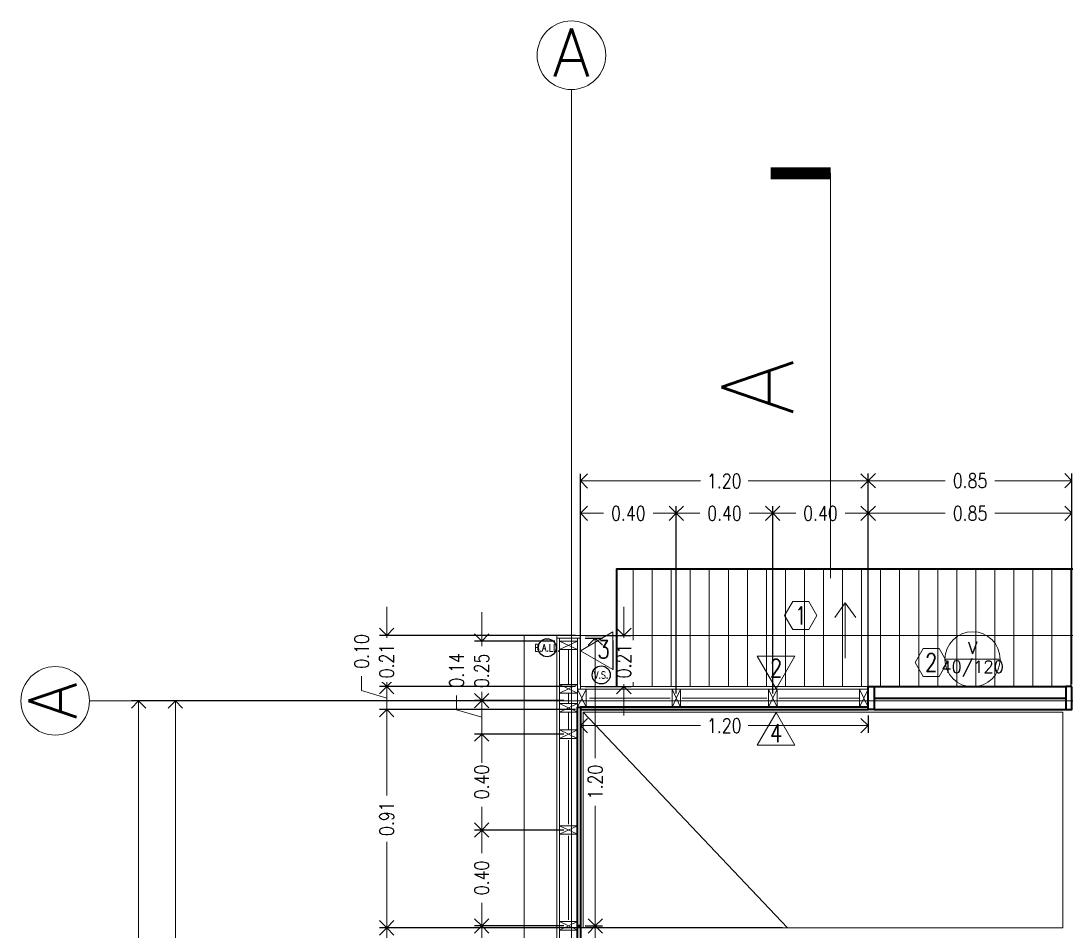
# Model space of a CAD drawing. Header units: inches. Extents: x 10.8 to 60.4, y 12.2 to 79.7.
# Drawn here: x 11.169 to 15.527, y 41.172 to 44.967 of the extents above; entities that cross this region are included whole.
import ezdxf
from ezdxf.enums import TextEntityAlignment as Align

# ---------------------------------------------------------------- set-up
doc = ezdxf.new("R2010")
doc.units = ezdxf.units.IN
doc.header["$MEASUREMENT"] = 0
doc.layers.get('DEFPOINTS').update_dxf_attribs({"color": 210})
for name, color, linetype, lineweight in [('A-ANNO-DIMS', 3, 'Continuous', 18), ('A-ANNO-SYMB', 3, 'Continuous', 18), ('A-ANNO-TEXT', 3, 'Continuous', 18), ('A-DETL-MBND', 3, 'Continuous', 18), ('A-DOOR-SYMB', 3, 'Continuous', 18), ('A-ELEV-IDEN', 3, 'Continuous', 18), ('A-ELEV-MBE1', 7, 'Continuous', 35), ('A-ELEV-MBE2', 4, 'Continuous', 25), ('A-FLOR-PATT', 8, 'Continuous', 18), ('A-FURN', 8, 'Continuous', 18), ('A-SECT-MCUT', 7, 'Continuous', 35), ('A-WALL-PATT', 8, 'Continuous', 18), ('A-WALL-STUD', 3, 'Continuous', 18)]:
    doc.layers.add(name, color=color, linetype=linetype, lineweight=lineweight)
doc.styles.add('E-ROMANS', font='romans.shx', dxfattribs={"width": 0.8})
doc.dimstyles.new('E-0050_ARW_12', dxfattribs={"dimscale": 0.001, "dimtxt": 60, "dimasz": 60, "dimexe": 30, "dimexo": 20, "dimgap": 30, "dimtad": 0, "dimzin": 0, "dimdsep": 46, "dimtxsty": 'E-ROMANS', "dimblk": 'OPEN90', "dimcen": 30, "dimclrd": 256, "dimclre": 256, "dimclrt": 256, "dimadec": 0, "dimazin": 0, "dimtfac": 1, "dimtmove": 1, "dimatfit": 3, "dimldrblk": 'OPEN90', "dimfxl": 1, "dimtfill": 1, "dimtolj": 1, "dimtzin": 0, "dimlwd": -1, "dimarcsym": 0})

# ---------------------------------------------------------------- blocks, each defined once
blk = doc.blocks.new('_Open90')
at = {"color": 0, "linetype": 'ByBlock', "lineweight": -2}
for p, q in [((0, 0), (-1, 0)), ((-0.5, 0.5), (0, 0)), ((0, 0), (-0.5, -0.5))]:
    blk.add_line(p, q, dxfattribs=at)
blk = doc.blocks.new('*D737')
at = {"layer": 'A-ANNO-DIMS', "lineweight": -2, "transparency": 16777216}
for p, q in [((13.5219, 41.1934), (13.5937, 41.1934)), ((13.5219, 39.9934), (13.5937, 39.9934))]:
    blk.add_line(p, q, dxfattribs=at)
at = {"layer": 'A-ANNO-DIMS', "transparency": 16777216}
for p, q in [((13.5637, 41.1334), (13.5637, 40.6931)), ((13.5637, 40.0534), (13.5637, 40.4937))]:
    blk.add_line(p, q, dxfattribs=at)
at = {"layer": 'DEFPOINTS', "color": 0, "transparency": 16777216}
for p in [(13.5019, 41.1934), (13.5637, 41.1934), (13.5019, 39.9934)]:
    blk.add_point(p, dxfattribs=at)
at = {"layer": 'A-ANNO-DIMS', "transparency": 16777216, "xscale": 0.06, "yscale": 0.06, "zscale": 0.06}
for p, rotation in [((13.5637, 41.1934), 90), ((13.5637, 39.9934), 270)]:
    blk.add_blockref('_Open90', p, dxfattribs=dict(at, rotation=rotation))
at = {"layer": 'A-ANNO-DIMS', "transparency": 16777216, "insert": (13.5637, 40.5934), "char_height": 0.06, "attachment_point": 5, "rotation": 90, "style": 'E-ROMANS', "bg_fill": 3, "box_fill_scale": 1.25, "bg_fill_color": 256, "bg_fill_true_color": 13158600, "bg_fill_transparency": 0}
blk.add_mtext('\\A1;1.20', dxfattribs=at)
blk = doc.blocks.new('*D738')
at = {"layer": 'A-ANNO-DIMS', "transparency": 16777216}
for p, q in [((13.6829, 42.4644), (13.6829, 42.5244)), ((13.6829, 42.4044), (13.6829, 42.3942)), ((13.6829, 42.1914), (13.6829, 42.2016)), ((13.6829, 42.1314), (13.6829, 42.0714))]:
    blk.add_line(p, q, dxfattribs=at)
at = {"layer": 'A-ANNO-DIMS', "lineweight": -2, "transparency": 16777216}
for p, q in [((13.5219, 42.4044), (13.7129, 42.4044)), ((13.5219, 42.1914), (13.7129, 42.1914))]:
    blk.add_line(p, q, dxfattribs=at)
at = {"layer": 'DEFPOINTS', "color": 0, "transparency": 16777216}
for p in [(13.5019, 42.4044), (13.5019, 42.1914)]:
    blk.add_point(p, dxfattribs=at)
at = {"layer": 'A-ANNO-DIMS', "transparency": 16777216, "xscale": 0.06, "yscale": 0.06, "zscale": 0.06}
for p, rotation in [((13.6829, 42.4044), 270), ((13.6829, 42.1914), 90)]:
    blk.add_blockref('_Open90', p, dxfattribs=dict(at, rotation=rotation))
at = {"layer": 'A-ANNO-DIMS', "transparency": 16777216, "insert": (13.6829, 42.2979), "char_height": 0.06, "attachment_point": 5, "rotation": 90, "style": 'E-ROMANS', "bg_fill": 3, "box_fill_scale": 1.25, "bg_fill_color": 256, "bg_fill_true_color": 13158600, "bg_fill_transparency": 0}
blk.add_mtext('\\A1;0.21', dxfattribs=at)
at = {"layer": 'DEFPOINTS', "color": 0, "transparency": 16777216}
blk.add_point((13.6829, 42.4044), dxfattribs=at)
blk = doc.blocks.new('*D754')
at = {"layer": 'A-ANNO-DIMS', "lineweight": -2, "transparency": 16777216}
for p, q in [((13.4324, 41.1934), (13.0602, 41.1934)), ((13.4324, 40.7934), (13.0602, 40.7934))]:
    blk.add_line(p, q, dxfattribs=at)
at = {"layer": 'A-ANNO-DIMS', "transparency": 16777216}
for p, q in [((13.0902, 41.1334), (13.0902, 41.0966)), ((13.0902, 40.8534), (13.0902, 40.8903))]:
    blk.add_line(p, q, dxfattribs=at)
at = {"layer": 'DEFPOINTS', "color": 0, "transparency": 16777216}
for p in [(13.0902, 41.1934), (13.4524, 41.1934), (13.4524, 40.7934)]:
    blk.add_point(p, dxfattribs=at)
at = {"layer": 'A-ANNO-DIMS', "transparency": 16777216, "xscale": 0.06, "yscale": 0.06, "zscale": 0.06}
for p, rotation in [((13.0902, 41.1934), 90), ((13.0902, 40.7934), 270)]:
    blk.add_blockref('_Open90', p, dxfattribs=dict(at, rotation=rotation))
at = {"layer": 'A-ANNO-DIMS', "transparency": 16777216, "insert": (13.0902, 40.9934), "char_height": 0.06, "attachment_point": 5, "rotation": 90, "style": 'E-ROMANS', "bg_fill": 3, "box_fill_scale": 1.25, "bg_fill_color": 256, "bg_fill_true_color": 13158600, "bg_fill_transparency": 0}
blk.add_mtext('\\A1;0.40', dxfattribs=at)
blk = doc.blocks.new('*D755')
at = {"layer": 'A-ANNO-DIMS', "lineweight": -2, "transparency": 16777216}
for p, q in [((13.4324, 41.5934), (13.0602, 41.5934)), ((13.4324, 41.1934), (13.0602, 41.1934))]:
    blk.add_line(p, q, dxfattribs=at)
at = {"layer": 'A-ANNO-DIMS', "transparency": 16777216}
for p, q in [((13.0902, 41.5334), (13.0902, 41.4966)), ((13.0902, 41.2534), (13.0902, 41.2903))]:
    blk.add_line(p, q, dxfattribs=at)
at = {"layer": 'DEFPOINTS', "color": 0, "transparency": 16777216}
for p in [(13.0902, 41.5934), (13.4524, 41.5934), (13.4524, 41.1934)]:
    blk.add_point(p, dxfattribs=at)
at = {"layer": 'A-ANNO-DIMS', "transparency": 16777216, "xscale": 0.06, "yscale": 0.06, "zscale": 0.06}
for p, rotation in [((13.0902, 41.5934), 90), ((13.0902, 41.1934), 270)]:
    blk.add_blockref('_Open90', p, dxfattribs=dict(at, rotation=rotation))
at = {"layer": 'A-ANNO-DIMS', "transparency": 16777216, "insert": (13.0902, 41.3934), "char_height": 0.06, "attachment_point": 5, "rotation": 90, "style": 'E-ROMANS', "bg_fill": 3, "box_fill_scale": 1.25, "bg_fill_color": 256, "bg_fill_true_color": 13158600, "bg_fill_transparency": 0}
blk.add_mtext('\\A1;0.40', dxfattribs=at)
blk = doc.blocks.new('*D756')
at = {"layer": 'A-ANNO-DIMS', "lineweight": -2, "transparency": 16777216}
for p, q in [((13.4324, 41.9934), (13.0602, 41.9934)), ((13.4324, 41.5934), (13.0602, 41.5934))]:
    blk.add_line(p, q, dxfattribs=at)
at = {"layer": 'A-ANNO-DIMS', "transparency": 16777216}
for p, q in [((13.0902, 41.9334), (13.0902, 41.8966)), ((13.0902, 41.6534), (13.0902, 41.6903))]:
    blk.add_line(p, q, dxfattribs=at)
at = {"layer": 'DEFPOINTS', "color": 0, "transparency": 16777216}
for p in [(13.0902, 41.9934), (13.4524, 41.9934), (13.4524, 41.5934)]:
    blk.add_point(p, dxfattribs=at)
at = {"layer": 'A-ANNO-DIMS', "transparency": 16777216, "xscale": 0.06, "yscale": 0.06, "zscale": 0.06}
for p, rotation in [((13.0902, 41.9934), 90), ((13.0902, 41.5934), 270)]:
    blk.add_blockref('_Open90', p, dxfattribs=dict(at, rotation=rotation))
at = {"layer": 'A-ANNO-DIMS', "transparency": 16777216, "insert": (13.0902, 41.7934), "char_height": 0.06, "attachment_point": 5, "rotation": 90, "style": 'E-ROMANS', "bg_fill": 3, "box_fill_scale": 1.25, "bg_fill_color": 256, "bg_fill_true_color": 13158600, "bg_fill_transparency": 0}
blk.add_mtext('\\A1;0.40', dxfattribs=at)
blk = doc.blocks.new('*D757')
at = {"layer": 'A-ANNO-DIMS', "transparency": 16777216}
for p, q in [((13.0902, 42.1929), (13.0902, 42.2529)), ((12.9852, 42.0947), (12.9852, 42.1547)), ((13.0902, 41.9934), (13.0902, 42.1329)), ((13.0902, 41.9934), (13.0902, 42.1329)), ((13.0902, 42.0632), (12.9852, 42.0947)), ((13.0902, 41.9334), (13.0902, 41.8734))]:
    blk.add_line(p, q, dxfattribs=at)
at = {"layer": 'A-ANNO-DIMS', "lineweight": -2, "transparency": 16777216}
for p, q in [((13.4324, 42.1329), (13.0602, 42.1329)), ((13.4324, 41.9934), (13.0602, 41.9934))]:
    blk.add_line(p, q, dxfattribs=at)
at = {"layer": 'DEFPOINTS', "color": 0, "transparency": 16777216}
for p in [(13.0902, 42.1329), (13.4524, 42.1329), (13.4524, 41.9934)]:
    blk.add_point(p, dxfattribs=at)
at = {"layer": 'A-ANNO-DIMS', "transparency": 16777216, "xscale": 0.06, "yscale": 0.06, "zscale": 0.06}
for p, rotation in [((13.0902, 42.1329), 270), ((13.0902, 41.9934), 90)]:
    blk.add_blockref('_Open90', p, dxfattribs=dict(at, rotation=rotation))
at = {"layer": 'A-ANNO-DIMS', "transparency": 16777216, "insert": (12.9852, 42.2589), "char_height": 0.06, "attachment_point": 5, "rotation": 90, "style": 'E-ROMANS', "bg_fill": 3, "box_fill_scale": 1.25, "bg_fill_color": 256, "bg_fill_true_color": 13158600, "bg_fill_transparency": 0}
blk.add_mtext('\\A1;0.14', dxfattribs=at)
blk = doc.blocks.new('*D758')
at = {"layer": 'A-ANNO-DIMS', "transparency": 16777216}
for p, q in [((13.0902, 42.4414), (13.0902, 42.5014)), ((13.0902, 42.3814), (13.0902, 42.3603)), ((13.0902, 42.1329), (13.0902, 42.154)), ((13.0902, 42.0729), (13.0902, 42.0129))]:
    blk.add_line(p, q, dxfattribs=at)
at = {"layer": 'A-ANNO-DIMS', "lineweight": -2, "transparency": 16777216}
for p, q in [((13.3949, 42.3814), (13.0602, 42.3814)), ((13.4324, 42.1329), (13.0602, 42.1329))]:
    blk.add_line(p, q, dxfattribs=at)
at = {"layer": 'DEFPOINTS', "color": 0, "transparency": 16777216}
for p in [(13.0902, 42.3814), (13.4149, 42.3814), (13.4524, 42.1329)]:
    blk.add_point(p, dxfattribs=at)
at = {"layer": 'A-ANNO-DIMS', "transparency": 16777216, "xscale": 0.06, "yscale": 0.06, "zscale": 0.06}
for p, rotation in [((13.0902, 42.3814), 270), ((13.0902, 42.1329), 90)]:
    blk.add_blockref('_Open90', p, dxfattribs=dict(at, rotation=rotation))
at = {"layer": 'A-ANNO-DIMS', "transparency": 16777216, "insert": (13.0902, 42.2571), "char_height": 0.06, "attachment_point": 5, "rotation": 90, "style": 'E-ROMANS', "bg_fill": 3, "box_fill_scale": 1.25, "bg_fill_color": 256, "bg_fill_true_color": 13158600, "bg_fill_transparency": 0}
blk.add_mtext('\\A1;0.25', dxfattribs=at)
blk = doc.blocks.new('*D759')
at = {"layer": 'A-ANNO-DIMS', "lineweight": -2, "transparency": 16777216}
for p, q in [((13.5019, 42.2004), (13.5019, 43.0788)), ((14.7019, 42.1904), (14.7019, 43.0788))]:
    blk.add_line(p, q, dxfattribs=at)
at = {"layer": 'A-ANNO-DIMS', "transparency": 16777216}
for p, q in [((13.5619, 43.0488), (14.0022, 43.0488)), ((14.6419, 43.0488), (14.2016, 43.0488))]:
    blk.add_line(p, q, dxfattribs=at)
at = {"layer": 'DEFPOINTS', "color": 0, "transparency": 16777216}
for p in [(14.7019, 43.0488), (13.5019, 42.1804), (14.7019, 42.1704)]:
    blk.add_point(p, dxfattribs=at)
at = {"layer": 'A-ANNO-DIMS', "transparency": 16777216, "xscale": 0.06, "yscale": 0.06, "zscale": 0.06, "rotation": 180}
blk.add_blockref('_Open90', (13.5019, 43.0488), dxfattribs=at)
at = {"layer": 'A-ANNO-DIMS', "transparency": 16777216, "xscale": 0.06, "yscale": 0.06, "zscale": 0.06}
blk.add_blockref('_Open90', (14.7019, 43.0488), dxfattribs=at)
at = {"layer": 'A-ANNO-DIMS', "transparency": 16777216, "insert": (14.1019, 43.0488), "char_height": 0.06, "attachment_point": 5, "style": 'E-ROMANS', "bg_fill": 3, "box_fill_scale": 1.25, "bg_fill_color": 256, "bg_fill_true_color": 13158600, "bg_fill_transparency": 0}
blk.add_mtext('\\A1;1.20', dxfattribs=at)
blk = doc.blocks.new('*D770')
at = {"layer": 'A-ANNO-DIMS', "lineweight": -2, "transparency": 16777216}
for p, q in [((13.5018, 42.0713), (13.5018, 41.9986)), ((14.7018, 42.0713), (14.7018, 41.9986))]:
    blk.add_line(p, q, dxfattribs=at)
at = {"layer": 'A-ANNO-DIMS', "transparency": 16777216}
for p, q in [((13.5618, 42.0286), (14.0021, 42.0286)), ((14.6418, 42.0286), (14.2015, 42.0286))]:
    blk.add_line(p, q, dxfattribs=at)
at = {"layer": 'DEFPOINTS', "color": 0, "transparency": 16777216}
for p in [(13.5018, 42.0913), (14.7018, 42.0913), (14.7018, 42.0286)]:
    blk.add_point(p, dxfattribs=at)
at = {"layer": 'A-ANNO-DIMS', "transparency": 16777216, "xscale": 0.06, "yscale": 0.06, "zscale": 0.06, "rotation": 180}
blk.add_blockref('_Open90', (13.5018, 42.0286), dxfattribs=at)
at = {"layer": 'A-ANNO-DIMS', "transparency": 16777216, "xscale": 0.06, "yscale": 0.06, "zscale": 0.06}
blk.add_blockref('_Open90', (14.7018, 42.0286), dxfattribs=at)
at = {"layer": 'A-ANNO-DIMS', "transparency": 16777216, "insert": (14.1018, 42.0286), "char_height": 0.06, "attachment_point": 5, "style": 'E-ROMANS', "bg_fill": 3, "box_fill_scale": 1.25, "bg_fill_color": 256, "bg_fill_true_color": 13158600, "bg_fill_transparency": 0}
blk.add_mtext('\\A1;1.20', dxfattribs=at)
blk = doc.blocks.new('*D773')
at = {"layer": 'A-ANNO-DIMS', "lineweight": -2, "transparency": 16777216}
for p, q in [((14.7019, 42.2014), (14.7019, 43.0798)), ((15.5519, 42.2014), (15.5519, 43.0798))]:
    blk.add_line(p, q, dxfattribs=at)
at = {"layer": 'A-ANNO-DIMS', "transparency": 16777216}
for p, q in [((14.7619, 43.0498), (15.0237, 43.0498)), ((15.4919, 43.0498), (15.23, 43.0498))]:
    blk.add_line(p, q, dxfattribs=at)
at = {"layer": 'DEFPOINTS', "color": 0, "transparency": 16777216}
for p in [(15.5519, 43.0498), (14.7019, 42.1814), (15.5519, 42.1814)]:
    blk.add_point(p, dxfattribs=at)
at = {"layer": 'A-ANNO-DIMS', "transparency": 16777216, "xscale": 0.06, "yscale": 0.06, "zscale": 0.06, "rotation": 180}
blk.add_blockref('_Open90', (14.7019, 43.0498), dxfattribs=at)
at = {"layer": 'A-ANNO-DIMS', "transparency": 16777216, "xscale": 0.06, "yscale": 0.06, "zscale": 0.06}
blk.add_blockref('_Open90', (15.5519, 43.0498), dxfattribs=at)
at = {"layer": 'A-ANNO-DIMS', "transparency": 16777216, "insert": (15.1269, 43.0498), "char_height": 0.06, "attachment_point": 5, "style": 'E-ROMANS', "bg_fill": 3, "box_fill_scale": 1.25, "bg_fill_color": 256, "bg_fill_true_color": 13158600, "bg_fill_transparency": 0}
blk.add_mtext('\\A1;0.85', dxfattribs=at)
blk = doc.blocks.new('*D774')
at = {"layer": 'A-ANNO-DIMS', "lineweight": -2, "transparency": 16777216}
for p, q in [((13.5019, 42.2004), (13.5019, 42.9442)), ((13.9019, 42.1629), (13.9019, 42.9442))]:
    blk.add_line(p, q, dxfattribs=at)
at = {"layer": 'A-ANNO-DIMS', "transparency": 16777216}
for p, q in [((13.5619, 42.9142), (13.5987, 42.9142)), ((13.8419, 42.9142), (13.805, 42.9142))]:
    blk.add_line(p, q, dxfattribs=at)
at = {"layer": 'DEFPOINTS', "color": 0, "transparency": 16777216}
for p in [(13.9019, 42.9142), (13.5019, 42.1804), (13.9019, 42.1429)]:
    blk.add_point(p, dxfattribs=at)
at = {"layer": 'A-ANNO-DIMS', "transparency": 16777216, "xscale": 0.06, "yscale": 0.06, "zscale": 0.06, "rotation": 180}
blk.add_blockref('_Open90', (13.5019, 42.9142), dxfattribs=at)
at = {"layer": 'A-ANNO-DIMS', "transparency": 16777216, "xscale": 0.06, "yscale": 0.06, "zscale": 0.06}
blk.add_blockref('_Open90', (13.9019, 42.9142), dxfattribs=at)
at = {"layer": 'A-ANNO-DIMS', "transparency": 16777216, "insert": (13.7019, 42.9142), "char_height": 0.06, "attachment_point": 5, "style": 'E-ROMANS', "bg_fill": 3, "box_fill_scale": 1.25, "bg_fill_color": 256, "bg_fill_true_color": 13158600, "bg_fill_transparency": 0}
blk.add_mtext('\\A1;0.40', dxfattribs=at)
blk = doc.blocks.new('*D775')
at = {"layer": 'A-ANNO-DIMS', "lineweight": -2, "transparency": 16777216}
for p, q in [((13.9019, 42.1629), (13.9019, 42.9442)), ((14.3039, 42.1629), (14.3039, 42.9442))]:
    blk.add_line(p, q, dxfattribs=at)
at = {"layer": 'A-ANNO-DIMS', "transparency": 16777216}
for p, q in [((13.9619, 42.9142), (13.9997, 42.9142)), ((14.2439, 42.9142), (14.206, 42.9142))]:
    blk.add_line(p, q, dxfattribs=at)
at = {"layer": 'DEFPOINTS', "color": 0, "transparency": 16777216}
for p in [(14.3039, 42.9142), (13.9019, 42.1429), (14.3039, 42.1429)]:
    blk.add_point(p, dxfattribs=at)
at = {"layer": 'A-ANNO-DIMS', "transparency": 16777216, "xscale": 0.06, "yscale": 0.06, "zscale": 0.06, "rotation": 180}
blk.add_blockref('_Open90', (13.9019, 42.9142), dxfattribs=at)
at = {"layer": 'A-ANNO-DIMS', "transparency": 16777216, "xscale": 0.06, "yscale": 0.06, "zscale": 0.06}
blk.add_blockref('_Open90', (14.3039, 42.9142), dxfattribs=at)
at = {"layer": 'A-ANNO-DIMS', "transparency": 16777216, "insert": (14.1029, 42.9142), "char_height": 0.06, "attachment_point": 5, "style": 'E-ROMANS', "bg_fill": 3, "box_fill_scale": 1.25, "bg_fill_color": 256, "bg_fill_true_color": 13158600, "bg_fill_transparency": 0}
blk.add_mtext('\\A1;0.40', dxfattribs=at)
blk = doc.blocks.new('*D776')
at = {"layer": 'A-ANNO-DIMS', "lineweight": -2, "transparency": 16777216}
for p, q in [((14.3039, 42.1629), (14.3039, 42.9442)), ((14.7019, 42.2004), (14.7019, 42.9442))]:
    blk.add_line(p, q, dxfattribs=at)
at = {"layer": 'A-ANNO-DIMS', "transparency": 16777216}
for p, q in [((14.3639, 42.9142), (14.3997, 42.9142)), ((14.6419, 42.9142), (14.606, 42.9142))]:
    blk.add_line(p, q, dxfattribs=at)
at = {"layer": 'DEFPOINTS', "color": 0, "transparency": 16777216}
for p in [(14.7019, 42.9142), (14.7019, 42.1804), (14.3039, 42.1429)]:
    blk.add_point(p, dxfattribs=at)
at = {"layer": 'A-ANNO-DIMS', "transparency": 16777216, "xscale": 0.06, "yscale": 0.06, "zscale": 0.06, "rotation": 180}
blk.add_blockref('_Open90', (14.3039, 42.9142), dxfattribs=at)
at = {"layer": 'A-ANNO-DIMS', "transparency": 16777216, "xscale": 0.06, "yscale": 0.06, "zscale": 0.06}
blk.add_blockref('_Open90', (14.7019, 42.9142), dxfattribs=at)
at = {"layer": 'A-ANNO-DIMS', "transparency": 16777216, "insert": (14.5029, 42.9142), "char_height": 0.06, "attachment_point": 5, "style": 'E-ROMANS', "bg_fill": 3, "box_fill_scale": 1.25, "bg_fill_color": 256, "bg_fill_true_color": 13158600, "bg_fill_transparency": 0}
blk.add_mtext('\\A1;0.40', dxfattribs=at)
blk = doc.blocks.new('*D777')
at = {"layer": 'A-ANNO-DIMS', "lineweight": -2, "transparency": 16777216}
for p, q in [((14.7019, 42.2004), (14.7019, 42.9442)), ((15.5519, 42.2004), (15.5519, 42.9442))]:
    blk.add_line(p, q, dxfattribs=at)
at = {"layer": 'A-ANNO-DIMS', "transparency": 16777216}
for p, q in [((14.7619, 42.9142), (15.0237, 42.9142)), ((15.4919, 42.9142), (15.23, 42.9142))]:
    blk.add_line(p, q, dxfattribs=at)
at = {"layer": 'DEFPOINTS', "color": 0, "transparency": 16777216}
for p in [(15.5519, 42.9142), (14.7019, 42.1804), (15.5519, 42.1804)]:
    blk.add_point(p, dxfattribs=at)
at = {"layer": 'A-ANNO-DIMS', "transparency": 16777216, "xscale": 0.06, "yscale": 0.06, "zscale": 0.06, "rotation": 180}
blk.add_blockref('_Open90', (14.7019, 42.9142), dxfattribs=at)
at = {"layer": 'A-ANNO-DIMS', "transparency": 16777216, "xscale": 0.06, "yscale": 0.06, "zscale": 0.06}
blk.add_blockref('_Open90', (15.5519, 42.9142), dxfattribs=at)
at = {"layer": 'A-ANNO-DIMS', "transparency": 16777216, "insert": (15.1269, 42.9142), "char_height": 0.06, "attachment_point": 5, "style": 'E-ROMANS', "bg_fill": 3, "box_fill_scale": 1.25, "bg_fill_color": 256, "bg_fill_true_color": 13158600, "bg_fill_transparency": 0}
blk.add_mtext('\\A1;0.85', dxfattribs=at)
blk = doc.blocks.new('*D790')
at = {"layer": 'A-ANNO-DIMS', "lineweight": -2, "transparency": 16777216}
for p, q in [((14.3449, 41.1854), (12.6641, 41.1854)), ((14.3939, 40.7354), (12.6641, 40.7354))]:
    blk.add_line(p, q, dxfattribs=at)
at = {"layer": 'A-ANNO-DIMS', "transparency": 16777216}
for p, q in [((12.6941, 41.1254), (12.6941, 41.0635)), ((12.6941, 40.7954), (12.6941, 40.8573))]:
    blk.add_line(p, q, dxfattribs=at)
at = {"layer": 'DEFPOINTS', "color": 0, "transparency": 16777216}
for p in [(12.6941, 41.1854), (14.3649, 41.1854), (14.4139, 40.7354)]:
    blk.add_point(p, dxfattribs=at)
at = {"layer": 'A-ANNO-DIMS', "transparency": 16777216, "xscale": 0.06, "yscale": 0.06, "zscale": 0.06}
for p, rotation in [((12.6941, 41.1854), 90), ((12.6941, 40.7354), 270)]:
    blk.add_blockref('_Open90', p, dxfattribs=dict(at, rotation=rotation))
at = {"layer": 'A-ANNO-DIMS', "transparency": 16777216, "insert": (12.6941, 40.9604), "char_height": 0.06, "attachment_point": 5, "rotation": 90, "style": 'E-ROMANS', "bg_fill": 3, "box_fill_scale": 1.25, "bg_fill_color": 256, "bg_fill_true_color": 13158600, "bg_fill_transparency": 0}
blk.add_mtext('\\A1;0.45', dxfattribs=at)
blk = doc.blocks.new('*D791')
at = {"layer": 'A-ANNO-DIMS', "lineweight": -2, "transparency": 16777216}
for p, q in [((13.4819, 42.0954), (12.6641, 42.0954)), ((14.3449, 41.1854), (12.6641, 41.1854))]:
    blk.add_line(p, q, dxfattribs=at)
at = {"layer": 'A-ANNO-DIMS', "transparency": 16777216}
for p, q in [((12.6941, 42.0354), (12.6941, 41.7367)), ((12.6941, 41.2454), (12.6941, 41.5441))]:
    blk.add_line(p, q, dxfattribs=at)
at = {"layer": 'DEFPOINTS', "color": 0, "transparency": 16777216}
for p in [(12.6941, 42.0954), (13.5019, 42.0954), (14.3649, 41.1854)]:
    blk.add_point(p, dxfattribs=at)
at = {"layer": 'A-ANNO-DIMS', "transparency": 16777216, "xscale": 0.06, "yscale": 0.06, "zscale": 0.06}
for p, rotation in [((12.6941, 42.0954), 90), ((12.6941, 41.1854), 270)]:
    blk.add_blockref('_Open90', p, dxfattribs=dict(at, rotation=rotation))
at = {"layer": 'A-ANNO-DIMS', "transparency": 16777216, "insert": (12.6941, 41.6404), "char_height": 0.06, "attachment_point": 5, "rotation": 90, "style": 'E-ROMANS', "bg_fill": 3, "box_fill_scale": 1.25, "bg_fill_color": 256, "bg_fill_true_color": 13158600, "bg_fill_transparency": 0}
blk.add_mtext('\\A1;0.91', dxfattribs=at)
blk = doc.blocks.new('*D792')
at = {"layer": 'A-ANNO-DIMS', "transparency": 16777216}
for p, q in [((12.6941, 42.2514), (12.6941, 42.3114)), ((12.5891, 42.1749), (12.5891, 42.2349)), ((12.6941, 42.1434), (12.5891, 42.1749)), ((12.6941, 42.0954), (12.6941, 42.1914)), ((12.6941, 42.0954), (12.6941, 42.1914)), ((12.6941, 42.0354), (12.6941, 41.9754))]:
    blk.add_line(p, q, dxfattribs=at)
at = {"layer": 'A-ANNO-DIMS', "lineweight": -2, "transparency": 16777216}
for p, q in [((13.4819, 42.1914), (12.6641, 42.1914)), ((13.4819, 42.0954), (12.6641, 42.0954))]:
    blk.add_line(p, q, dxfattribs=at)
at = {"layer": 'DEFPOINTS', "color": 0, "transparency": 16777216}
for p in [(12.6941, 42.1914), (13.5019, 42.1914), (13.5019, 42.0954)]:
    blk.add_point(p, dxfattribs=at)
at = {"layer": 'A-ANNO-DIMS', "transparency": 16777216, "xscale": 0.06, "yscale": 0.06, "zscale": 0.06}
for p, rotation in [((12.6941, 42.1914), 270), ((12.6941, 42.0954), 90)]:
    blk.add_blockref('_Open90', p, dxfattribs=dict(at, rotation=rotation))
at = {"layer": 'A-ANNO-DIMS', "transparency": 16777216, "insert": (12.5891, 42.338), "char_height": 0.06, "attachment_point": 5, "rotation": 90, "style": 'E-ROMANS', "bg_fill": 3, "box_fill_scale": 1.25, "bg_fill_color": 256, "bg_fill_true_color": 13158600, "bg_fill_transparency": 0}
blk.add_mtext('\\A1;0.10', dxfattribs=at)
blk = doc.blocks.new('*D793')
at = {"layer": 'A-ANNO-DIMS', "transparency": 16777216}
for p, q in [((12.6941, 42.4644), (12.6941, 42.5244)), ((12.6941, 42.4044), (12.6941, 42.3942)), ((12.6941, 42.1914), (12.6941, 42.2016)), ((12.6941, 42.1314), (12.6941, 42.0714))]:
    blk.add_line(p, q, dxfattribs=at)
at = {"layer": 'A-ANNO-DIMS', "lineweight": -2, "transparency": 16777216}
for p, q in [((13.4819, 42.4044), (12.6641, 42.4044)), ((13.4819, 42.1914), (12.6641, 42.1914))]:
    blk.add_line(p, q, dxfattribs=at)
at = {"layer": 'DEFPOINTS', "color": 0, "transparency": 16777216}
for p in [(13.5019, 42.4044), (13.5019, 42.1914)]:
    blk.add_point(p, dxfattribs=at)
at = {"layer": 'A-ANNO-DIMS', "transparency": 16777216, "xscale": 0.06, "yscale": 0.06, "zscale": 0.06}
for p, rotation in [((12.6941, 42.4044), 270), ((12.6941, 42.1914), 90)]:
    blk.add_blockref('_Open90', p, dxfattribs=dict(at, rotation=rotation))
at = {"layer": 'A-ANNO-DIMS', "transparency": 16777216, "insert": (12.6941, 42.2979), "char_height": 0.06, "attachment_point": 5, "rotation": 90, "style": 'E-ROMANS', "bg_fill": 3, "box_fill_scale": 1.25, "bg_fill_color": 256, "bg_fill_true_color": 13158600, "bg_fill_transparency": 0}
blk.add_mtext('\\A1;0.21', dxfattribs=at)
at = {"layer": 'DEFPOINTS', "color": 0, "transparency": 16777216}
blk.add_point((12.6941, 42.4044), dxfattribs=at)
blk = doc.blocks.new('*D1064')
at = {"layer": 'A-ANNO-DIMS', "lineweight": -2, "transparency": 16777216}
for p, q in [((13.3959, 42.1319), (11.783, 42.1319)), ((13.3959, 39.1329), (11.783, 39.1329))]:
    blk.add_line(p, q, dxfattribs=at)
at = {"layer": 'A-ANNO-DIMS', "transparency": 16777216}
for p, q in [((11.813, 42.0719), (11.813, 40.7355)), ((11.813, 39.1929), (11.813, 40.5293))]:
    blk.add_line(p, q, dxfattribs=at)
at = {"layer": 'DEFPOINTS', "color": 0, "transparency": 16777216}
for p in [(11.813, 42.1319), (13.4159, 42.1319), (13.4159, 39.1329)]:
    blk.add_point(p, dxfattribs=at)
at = {"layer": 'A-ANNO-DIMS', "transparency": 16777216, "xscale": 0.06, "yscale": 0.06, "zscale": 0.06}
for p, rotation in [((11.813, 42.1319), 90), ((11.813, 39.1329), 270)]:
    blk.add_blockref('_Open90', p, dxfattribs=dict(at, rotation=rotation))
at = {"layer": 'A-ANNO-DIMS', "transparency": 16777216, "insert": (11.813, 40.6324), "char_height": 0.06, "attachment_point": 5, "rotation": 90, "style": 'E-ROMANS', "bg_fill": 3, "box_fill_scale": 1.25, "bg_fill_color": 256, "bg_fill_true_color": 13158600, "bg_fill_transparency": 0}
blk.add_mtext('\\A1;3.00', dxfattribs=at)
blk = doc.blocks.new('*D884')
at = {"layer": 'A-ANNO-DIMS', "lineweight": -2, "transparency": 16777216}
for p, q in [((13.3959, 42.1319), (11.6296, 42.1319)), ((13.3959, 35.2299), (11.6296, 35.2299))]:
    blk.add_line(p, q, dxfattribs=at)
at = {"layer": 'A-ANNO-DIMS', "transparency": 16777216}
for p, q in [((11.6596, 42.0719), (11.6596, 38.7829)), ((11.6596, 35.2899), (11.6596, 38.5789))]:
    blk.add_line(p, q, dxfattribs=at)
at = {"layer": 'DEFPOINTS', "color": 0, "transparency": 16777216}
for p in [(13.4159, 42.1319), (11.6596, 35.2299), (13.4159, 35.2299)]:
    blk.add_point(p, dxfattribs=at)
at = {"layer": 'A-ANNO-DIMS', "transparency": 16777216, "xscale": 0.06, "yscale": 0.06, "zscale": 0.06}
for p, rotation in [((11.6596, 42.1319), 90), ((11.6596, 35.2299), 270)]:
    blk.add_blockref('_Open90', p, dxfattribs=dict(at, rotation=rotation))
at = {"layer": 'A-ANNO-DIMS', "transparency": 16777216, "insert": (11.6596, 38.6809), "char_height": 0.06, "attachment_point": 5, "rotation": 90, "style": 'E-ROMANS', "bg_fill": 3, "box_fill_scale": 1.25, "bg_fill_color": 256, "bg_fill_true_color": 13158600, "bg_fill_transparency": 0}
blk.add_mtext('\\A1;6.90', dxfattribs=at)
blk = doc.blocks.new('*D1080')
at = {"layer": 'A-ANNO-DIMS', "lineweight": -2, "transparency": 16777216}
for p, q in [((13.5219, 42.3934), (13.5937, 42.3934)), ((13.5219, 41.1934), (13.5937, 41.1934))]:
    blk.add_line(p, q, dxfattribs=at)
at = {"layer": 'A-ANNO-DIMS', "transparency": 16777216}
for p, q in [((13.5637, 42.3334), (13.5637, 41.8931)), ((13.5637, 41.2534), (13.5637, 41.6937))]:
    blk.add_line(p, q, dxfattribs=at)
at = {"layer": 'DEFPOINTS', "color": 0, "transparency": 16777216}
for p in [(13.5019, 42.3934), (13.5637, 42.3934), (13.5019, 41.1934)]:
    blk.add_point(p, dxfattribs=at)
at = {"layer": 'A-ANNO-DIMS', "transparency": 16777216, "xscale": 0.06, "yscale": 0.06, "zscale": 0.06}
for p, rotation in [((13.5637, 42.3934), 90), ((13.5637, 41.1934), 270)]:
    blk.add_blockref('_Open90', p, dxfattribs=dict(at, rotation=rotation))
at = {"layer": 'A-ANNO-DIMS', "transparency": 16777216, "insert": (13.5637, 41.7934), "char_height": 0.06, "attachment_point": 5, "rotation": 90, "style": 'E-ROMANS', "bg_fill": 3, "box_fill_scale": 1.25, "bg_fill_color": 256, "bg_fill_true_color": 13158600, "bg_fill_transparency": 0}
blk.add_mtext('\\A1;1.20', dxfattribs=at)

msp = doc.modelspace()

# ---------------------------------------------------------------- hatches: boundary and pattern name
at = {"layer": 'A-FLOR-PATT'}
h = msp.add_hatch(dxfattribs=at)
h.set_pattern_fill('LINE', color=256, scale=0.025, angle=90, style=0)
h.set_pattern_definition([(90, (-444.033665, -8.06813), (-0.079375, 5e-18), [])])
h.paths.add_polyline_path([(15.5609, 42.6804), (13.6524, 42.6804), (13.6524, 42.4044), (15.5609, 42.4044)])
h.paths.add_polyline_path([(15.5609, 42.4044), (13.6524, 42.4044), (13.6524, 42.1914), (14.7019, 42.1914), (14.7269, 42.1914), (14.7269, 42.1914), (15.5269, 42.1914), (15.5519, 42.1914), (15.5519, 42.1914), (15.5609, 42.1914)])

# ---------------------------------------------------------------- linework, layer by layer
at = {"layer": 'A-ANNO-SYMB'}
msp.add_line((34.2889, 42.1319), (11.4546, 42.1319), dxfattribs=at)
at = {"layer": 'A-ANNO-SYMB', "const_width": 0.05}
msp.add_lwpolyline([(14.5453, 44.3318), (14.2953, 44.3318)], dxfattribs=at)
at = {"layer": 'A-ANNO-SYMB'}
for centre in [(13.4644, 44.8239), (11.3115, 42.1319)]:
    msp.add_circle(centre, 0.143, dxfattribs=at)
at = {"layer": 'A-DETL-MBND'}
msp.add_line((13.404, 42.3934), (13.404, 42.4044), dxfattribs=at)
for points in [[(13.404, 42.4044), (13.5019, 42.4044), (13.5019, 42.3934), (13.404, 42.3934)], [(14.7019, 42.1804), (13.5019, 42.1804), (13.5019, 42.1914), (14.7019, 42.1914)]]:
    msp.add_lwpolyline(points, dxfattribs=at)
for points in [[(13.4149, 42.3934), (13.415, 34.8934), (13.404, 34.8934), (13.404, 42.3934)], [(13.4899, 42.1804), (13.4899, 42.3934), (13.5019, 42.3934), (13.5019, 42.1804)]]:
    msp.add_lwpolyline(points, close=True, dxfattribs=at)
at = {"layer": 'A-ELEV-IDEN'}
msp.add_line((19.5969, 42.4044), (13.5019, 42.4044), dxfattribs=at)
at = {"layer": 'A-ELEV-MBE1'}
for p, q in [((14.7269, 42.1914), (15.5269, 42.1914)), ((14.7269, 42.1434), (15.5269, 42.1434)), ((14.7269, 42.0954), (15.5269, 42.0954))]:
    msp.add_line(p, q, dxfattribs=at)
for points in [[(14.7019, 42.1914), (14.7269, 42.1914), (14.7269, 42.0954), (14.7019, 42.0954)], [(15.5519, 42.1914), (15.5269, 42.1914), (15.5269, 42.0954), (15.5519, 42.0954)]]:
    msp.add_lwpolyline(points, close=True, dxfattribs=at)
at = {"layer": 'A-ELEV-MBE2', "ltscale": 0.05}
msp.add_circle((13.5887, 42.2399), 0.0375, dxfattribs=at)
at = {"layer": 'A-FURN'}
msp.add_line((15.5139, 41.1854), (15.5139, 42.0854), dxfattribs=at)
at = {"layer": 'A-SECT-MCUT'}
for points in [[(13.4899, 41.1934), (13.4899, 42.1054), (13.5019, 42.1054), (13.5019, 41.1934)], [(13.5019, 42.1054), (13.5019, 42.0954), (14.7019, 42.0954), (14.7019, 42.1054)], [(13.4899, 39.9934), (13.4899, 41.1934), (13.5019, 41.1934), (13.5019, 39.9934)]]:
    msp.add_lwpolyline(points, close=True, dxfattribs=at)

# ---------------------------------------------------------------- texts
at = {"layer": 'A-ANNO-TEXT', "insert": (13.5887, 42.2399), "char_height": 0.03, "attachment_point": 5, "style": 'E-ROMANS'}
msp.add_mtext('\\pi-0.09,l0.09,t0.09;V.S.', dxfattribs=at)
at = {"layer": 'A-ANNO-TEXT', "style": 'E-ROMANS'}
msp.add_attdef('A', text='0.00', height=0.2, dxfattribs=at).set_placement((13.4644, 44.8351), align=Align.MIDDLE_CENTER)
msp.add_attdef('A', text='CORTE', height=0.2998, rotation=90, dxfattribs=at).set_placement((14.2398, 43.3244), align=Align.MIDDLE_LEFT)
msp.add_attdef('A', text='0.00', height=0.2, rotation=90, dxfattribs=at).set_placement((11.3004, 42.1319), align=Align.MIDDLE_CENTER)

# ---------------------------------------------------------------- next in the draw order: dimensions: what is measured, and where the dimension line sits
at = {"layer": 'A-ANNO-DIMS'}
for base, p1, p2, picture, middle in [((13.6829, 42.4044), (13.5019, 42.1914), (13.5019, 42.4044), '*D738', (13.6829, 42.2979)), ((13.0902, 41.1934), (13.4524, 40.7934), (13.4524, 41.1934), '*D754', (13.0902, 40.9934)), ((13.5637, 41.1934), (13.5019, 39.9934), (13.5019, 41.1934), '*D737', (13.5637, 40.5934))]:
    dim = msp.add_linear_dim(base=base, p1=p1, p2=p2, angle=90, dimstyle='E-0050_ARW_12', dxfattribs=at)
    dim.commit()
    dim.dimension.update_dxf_attribs({"geometry": picture, "text_midpoint": middle})

# ---------------------------------------------------------------- next in the draw order: dimensions: what is measured, and where the dimension line sits
for base, p1, p2, picture, middle in [((14.7019, 43.0488), (13.5019, 42.1804), (14.7019, 42.1704), '*D759', (14.1019, 43.0488)), ((14.7018, 42.0286), (13.5018, 42.0913), (14.7018, 42.0913), '*D770', (14.1018, 42.0286))]:
    dim = msp.add_linear_dim(base=base, p1=p1, p2=p2, dimstyle='E-0050_ARW_12', dxfattribs=at)
    dim.commit()
    dim.dimension.update_dxf_attribs({"geometry": picture, "text_midpoint": middle})
dim = msp.add_linear_dim(base=(13.0902, 41.5934), p1=(13.4524, 41.1934), p2=(13.4524, 41.5934), angle=90, dimstyle='E-0050_ARW_12', dxfattribs=at)
dim.commit()
dim.dimension.update_dxf_attribs({"geometry": '*D755', "text_midpoint": (13.0902, 41.3934)})

# ---------------------------------------------------------------- next in the draw order: dimensions: what is measured, and where the dimension line sits
for base, p1, p2, picture, middle in [((15.5519, 43.0498), (14.7019, 42.1814), (15.5519, 42.1814), '*D773', (15.1269, 43.0498)), ((13.9019, 42.9142), (13.5019, 42.1804), (13.9019, 42.1429), '*D774', (13.7019, 42.9142))]:
    dim = msp.add_linear_dim(base=base, p1=p1, p2=p2, dimstyle='E-0050_ARW_12', dxfattribs=at)
    dim.commit()
    dim.dimension.update_dxf_attribs({"geometry": picture, "text_midpoint": middle})
for base, p1, p2, picture, middle in [((13.0902, 41.9934), (13.4524, 41.5934), (13.4524, 41.9934), '*D756', (13.0902, 41.7934)), ((12.6941, 41.1854), (14.4139, 40.7354), (14.3649, 41.1854), '*D790', (12.6941, 40.9604))]:
    dim = msp.add_linear_dim(base=base, p1=p1, p2=p2, angle=90, dimstyle='E-0050_ARW_12', dxfattribs=at)
    dim.commit()
    dim.dimension.update_dxf_attribs({"geometry": picture, "text_midpoint": middle})

# ---------------------------------------------------------------- next in the draw order: linework, layer by layer
at = {"layer": 'A-WALL-PATT', "ltscale": 0.1}
msp.add_line((13.8769, 42.1429), (13.5399, 42.1429), dxfattribs=at)

# ---------------------------------------------------------------- next in the draw order: texts
at = {"layer": 'A-ANNO-TEXT', "insert": (13.5988, 42.3467), "char_height": 0.075, "attachment_point": 5, "rotation": 359.9995, "style": 'E-ROMANS'}
msp.add_mtext('\\pi-0.45,l0.45,t0.45;3', dxfattribs=at)

# ---------------------------------------------------------------- next in the draw order: dimensions: what is measured, and where the dimension line sits
at = {"layer": 'A-ANNO-DIMS'}
dim = msp.add_linear_dim(base=(14.3039, 42.9142), p1=(13.9019, 42.1429), p2=(14.3039, 42.1429), dimstyle='E-0050_ARW_12', dxfattribs=at)
dim.commit()
dim.dimension.update_dxf_attribs({"geometry": '*D775', "text_midpoint": (14.1029, 42.9142)})
dim = msp.add_linear_dim(base=(13.0902, 42.1329), p1=(13.4524, 41.9934), p2=(13.4524, 42.1329), angle=90, dimstyle='E-0050_ARW_12', dxfattribs=at)
dim.commit()
dim.dimension.update_dxf_attribs({"geometry": '*D757', "text_midpoint": (12.9852, 42.1847)})

# ---------------------------------------------------------------- next in the draw order: linework, layer by layer
at = {"layer": 'A-WALL-PATT', "ltscale": 0.1}
msp.add_line((14.2789, 42.1429), (13.9269, 42.1429), dxfattribs=at)

# ---------------------------------------------------------------- next in the draw order: dimensions: what is measured, and where the dimension line sits
at = {"layer": 'A-ANNO-DIMS'}
dim = msp.add_linear_dim(base=(14.7019, 42.9142), p1=(14.3039, 42.1429), p2=(14.7019, 42.1804), dimstyle='E-0050_ARW_12', dxfattribs=at)
dim.commit()
dim.dimension.update_dxf_attribs({"geometry": '*D776', "text_midpoint": (14.5029, 42.9142)})
dim = msp.add_linear_dim(base=(13.0902, 42.3814), p1=(13.4524, 42.1329), p2=(13.4149, 42.3814), angle=90, dimstyle='E-0050_ARW_12', dxfattribs=at)
dim.commit()
dim.dimension.update_dxf_attribs({"geometry": '*D758', "text_midpoint": (13.0902, 42.2571)})

# ---------------------------------------------------------------- next in the draw order: linework, layer by layer
at = {"layer": 'A-ANNO-SYMB'}
msp.add_line((14.5453, 42.6435), (14.5453, 44.3318), dxfattribs=at)
at = {"layer": 'A-ANNO-TEXT'}
for points in [[(14.4547, 42.4294), (14.4884, 42.4877), (14.4547, 42.546), (14.3874, 42.546), (14.3537, 42.4877), (14.3874, 42.4294)], [(14.3179, 42.1824), (14.3963, 42.3183), (14.2395, 42.3183)]]:
    msp.add_lwpolyline(points, close=True, dxfattribs=at)
for points in [[(14.6501, 42.4788), (14.6066, 42.54), (14.5631, 42.4788)], [(14.6066, 42.3101), (14.6066, 42.54)]]:
    msp.add_lwpolyline(points, dxfattribs=at)
at = {"layer": 'A-WALL-PATT', "ltscale": 0.1}
msp.add_line((14.6659, 42.1429), (14.3289, 42.1429), dxfattribs=at)

# ---------------------------------------------------------------- next in the draw order: texts
at = {"layer": 'A-ANNO-TEXT', "char_height": 0.075, "attachment_point": 5, "rotation": 0.0005, "style": 'E-ROMANS'}
for s, insert in [('\\pi-0.45,l0.45,t0.45;1', (14.4211, 42.4877)), ('\\pi-0.45,l0.45,t0.45;2', (14.3179, 42.2682))]:
    msp.add_mtext(s, dxfattribs=dict(at, insert=insert))

# ---------------------------------------------------------------- next in the draw order: dimensions: what is measured, and where the dimension line sits
at = {"layer": 'A-ANNO-DIMS'}
dim = msp.add_linear_dim(base=(15.5519, 42.9142), p1=(14.7019, 42.1804), p2=(15.5519, 42.1804), dimstyle='E-0050_ARW_12', dxfattribs=at)
dim.commit()
dim.dimension.update_dxf_attribs({"geometry": '*D777', "text_midpoint": (15.1269, 42.9142)})
dim = msp.add_linear_dim(base=(12.6941, 42.0954), p1=(14.3649, 41.1854), p2=(13.5019, 42.0954), angle=90, dimstyle='E-0050_ARW_12', dxfattribs=at)
dim.commit()
dim.dimension.update_dxf_attribs({"geometry": '*D791', "text_midpoint": (12.6941, 41.6404)})

# ---------------------------------------------------------------- next in the draw order: linework, layer by layer
at = {"layer": 'A-ANNO-TEXT'}
for points in [[(14.9983, 42.234), (15.032, 42.2923), (14.9983, 42.3506), (14.931, 42.3506), (14.8973, 42.2923), (14.931, 42.234)], [(14.3179, 42.0834), (14.3963, 41.9475), (14.2395, 41.9475)]]:
    msp.add_lwpolyline(points, close=True, dxfattribs=at)
at = {"layer": 'A-DOOR-SYMB'}
msp.add_lwpolyline([(15.0224, 42.3052), (15.2524, 42.3052)], dxfattribs=at)
msp.add_circle((15.1374, 42.3052), 0.115, dxfattribs=at)
at = {"layer": 'A-ELEV-MBE1'}
msp.add_lwpolyline([(15.5609, 42.1914), (15.5609, 42.6804), (13.6524, 42.6804), (13.6524, 42.1914)], dxfattribs=at)
at = {"layer": 'A-WALL-PATT', "ltscale": 0.1}
msp.add_line((13.4524, 41.5684), (13.4524, 41.2184), dxfattribs=at)
at = {"layer": 'A-WALL-STUD'}
for p, q in [((13.8839, 42.1054), (13.9199, 42.1804)), ((13.8839, 42.1804), (13.9199, 42.1054)), ((14.2859, 42.1054), (14.3219, 42.1804)), ((14.2859, 42.1804), (14.3219, 42.1054)), ((14.6659, 42.1054), (14.7019, 42.1804)), ((14.6659, 42.1804), (14.7019, 42.1054))]:
    msp.add_line(p, q, dxfattribs=at)
for points in [[(13.8839, 42.1054), (13.8839, 42.1804), (13.9199, 42.1804), (13.9199, 42.1054)], [(14.2859, 42.1054), (14.2859, 42.1804), (14.3219, 42.1804), (14.3219, 42.1054)], [(14.6659, 42.1054), (14.6659, 42.1804), (14.7019, 42.1804), (14.7019, 42.1054)]]:
    msp.add_lwpolyline(points, close=True, dxfattribs=at)

# ---------------------------------------------------------------- next in the draw order: texts
at = {"layer": 'A-ANNO-TEXT', "char_height": 0.075, "attachment_point": 5, "style": 'E-ROMANS'}
for s, insert, rotation in [('\\pi-0.45,l0.45,t0.45;2', (14.9647, 42.2923), 0.0005), ('\\pi-0.45,l0.45,t0.45;4', (14.3179, 41.9977), 359.9995)]:
    msp.add_mtext(s, dxfattribs=dict(at, insert=insert, rotation=rotation))
at = {"layer": 'A-ANNO-TEXT', "style": 'E-ROMANS'}
msp.add_attdef('V', text='V', height=0.05, dxfattribs=at).set_placement((15.1374, 42.3126), align=Align.BOTTOM_CENTER)
msp.add_attdef('40/120', text='xx/xxx', height=0.05, dxfattribs=at).set_placement((15.1374, 42.2992), align=Align.TOP_CENTER)

# ---------------------------------------------------------------- next in the draw order: dimensions: what is measured, and where the dimension line sits
at = {"layer": 'A-ANNO-DIMS'}
dim = msp.add_linear_dim(base=(12.6941, 42.1914), p1=(13.5019, 42.0954), p2=(13.5019, 42.1914), angle=90, dimstyle='E-0050_ARW_12', dxfattribs=at)
dim.commit()
dim.dimension.update_dxf_attribs({"geometry": '*D792', "text_midpoint": (12.5891, 42.2649)})

# ---------------------------------------------------------------- next in the draw order: linework, layer by layer
at = {"layer": 'A-WALL-PATT', "ltscale": 0.1}
msp.add_line((13.4524, 41.9684), (13.4524, 41.6184), dxfattribs=at)

# ---------------------------------------------------------------- next in the draw order: dimensions: what is measured, and where the dimension line sits
at = {"layer": 'A-ANNO-DIMS'}
dim = msp.add_linear_dim(base=(12.6941, 42.4044), p1=(13.5019, 42.1914), p2=(13.5019, 42.4044), angle=90, dimstyle='E-0050_ARW_12', dxfattribs=at)
dim.commit()
dim.dimension.update_dxf_attribs({"geometry": '*D793', "text_midpoint": (12.6941, 42.2979)})

# ---------------------------------------------------------------- next in the draw order: linework, layer by layer
at = {"layer": 'A-ANNO-SYMB'}
msp.add_line((13.4644, 44.6809), (13.4644, 33.5262), dxfattribs=at)
at = {"layer": 'A-ANNO-TEXT'}
msp.add_lwpolyline([(13.5019, 42.341), (13.6377, 42.4195), (13.6377, 42.2626)], close=True, dxfattribs=at)
at = {"layer": 'A-ELEV-IDEN'}
msp.add_lwpolyline([(13.404, 42.4044), (13.2679, 42.4044), (13.2679, 34.8824), (13.404, 34.8824)], dxfattribs=at)
at = {"layer": 'A-ELEV-MBE2', "ltscale": 0.05}
msp.add_circle((13.3631, 42.3533), 0.0375, dxfattribs=at)
at = {"layer": 'A-WALL-PATT', "ltscale": 0.1}
for p, q in [((13.4524, 42.2004), (13.4524, 42.3454)), ((13.4524, 42.1214), (13.4524, 42.1644)), ((13.4524, 42.0854), (13.4524, 42.0114))]:
    msp.add_line(p, q, dxfattribs=at)

# ---------------------------------------------------------------- next in the draw order: texts
at = {"layer": 'A-ANNO-TEXT', "insert": (13.3631, 42.3533), "char_height": 0.03, "attachment_point": 5, "style": 'E-ROMANS'}
msp.add_mtext('\\pi-0.09,l0.09,t0.09;B.A.LL.', dxfattribs=at)

# ---------------------------------------------------------------- next in the draw order: dimensions: what is measured, and where the dimension line sits
at = {"layer": 'A-ANNO-DIMS'}
for base, p1, p2, picture, middle in [((13.5637, 42.3934), (13.5019, 41.1934), (13.5019, 42.3934), '*D1080', (13.5637, 41.7934)), ((11.813, 42.1319), (13.4159, 39.1329), (13.4159, 42.1319), '*D1064', (11.813, 40.6324))]:
    dim = msp.add_linear_dim(base=base, p1=p1, p2=p2, angle=90, dimstyle='E-0050_ARW_12', dxfattribs=at)
    dim.commit()
    dim.dimension.update_dxf_attribs({"geometry": picture, "text_midpoint": middle})

# ---------------------------------------------------------------- next in the draw order: linework, layer by layer
at = {"layer": 'A-FURN'}
for p, q in [((13.5139, 42.0854), (13.5139, 41.1854)), ((15.5139, 42.0854), (13.5139, 42.0854)), ((13.5139, 42.0854), (14.3649, 41.1854)), ((13.5139, 41.1854), (15.5139, 41.1854))]:
    msp.add_line(p, q, dxfattribs=at)
at = {"layer": 'A-WALL-STUD'}
for p, q in [((13.4899, 42.3814), (13.4149, 42.3454)), ((13.4149, 42.3814), (13.4899, 42.3454)), ((13.4899, 42.1644), (13.4149, 42.2004)), ((13.4149, 42.1644), (13.4899, 42.2004)), ((13.4899, 42.1054), (13.5259, 42.1804)), ((13.4899, 42.1804), (13.5259, 42.1054))]:
    msp.add_line(p, q, dxfattribs=at)
for points in [[(13.4899, 42.3814), (13.4149, 42.3814), (13.4149, 42.3454), (13.4899, 42.3454)], [(13.4899, 42.1644), (13.4149, 42.1644), (13.4149, 42.2004), (13.4899, 42.2004)], [(13.4899, 42.1054), (13.4899, 42.1804), (13.5259, 42.1804), (13.5259, 42.1054)]]:
    msp.add_lwpolyline(points, close=True, dxfattribs=at)

# ---------------------------------------------------------------- next in the draw order: dimensions: what is measured, and where the dimension line sits
at = {"layer": 'A-ANNO-DIMS'}
dim = msp.add_linear_dim(base=(11.6596, 35.2299), p1=(13.4159, 42.1319), p2=(13.4159, 35.2299), angle=90, dimstyle='E-0050_ARW_12', dxfattribs=at)
dim.commit()
dim.dimension.update_dxf_attribs({"geometry": '*D884', "text_midpoint": (11.6596, 38.6809)})

# ---------------------------------------------------------------- next in the draw order: linework, layer by layer
at = {"layer": 'A-WALL-STUD'}
for p, q in [((13.4899, 42.1214), (13.4149, 42.0854)), ((13.4149, 42.1214), (13.4899, 42.0854)), ((13.4899, 42.0114), (13.4149, 41.9754)), ((13.4149, 42.0114), (13.4899, 41.9754)), ((13.4899, 42.0114), (13.4149, 41.9754)), ((13.4149, 42.0114), (13.4899, 41.9754)), ((13.4899, 41.6114), (13.4149, 41.5754)), ((13.4149, 41.6114), (13.4899, 41.5754)), ((13.4899, 41.2114), (13.4149, 41.1754)), ((13.4149, 41.2114), (13.4899, 41.1754))]:
    msp.add_line(p, q, dxfattribs=at)
for points in [[(13.4899, 42.1214), (13.4149, 42.1214), (13.4149, 42.0854), (13.4899, 42.0854)], [(13.4899, 42.0114), (13.4149, 42.0114), (13.4149, 41.9754), (13.4899, 41.9754)], [(13.4899, 42.0114), (13.4149, 42.0114), (13.4149, 41.9754), (13.4899, 41.9754)], [(13.4899, 41.6114), (13.4149, 41.6114), (13.4149, 41.5754), (13.4899, 41.5754)], [(13.4899, 41.2114), (13.4149, 41.2114), (13.4149, 41.1754), (13.4899, 41.1754)]]:
    msp.add_lwpolyline(points, close=True, dxfattribs=at)

doc.saveas('drawing.dxf')
